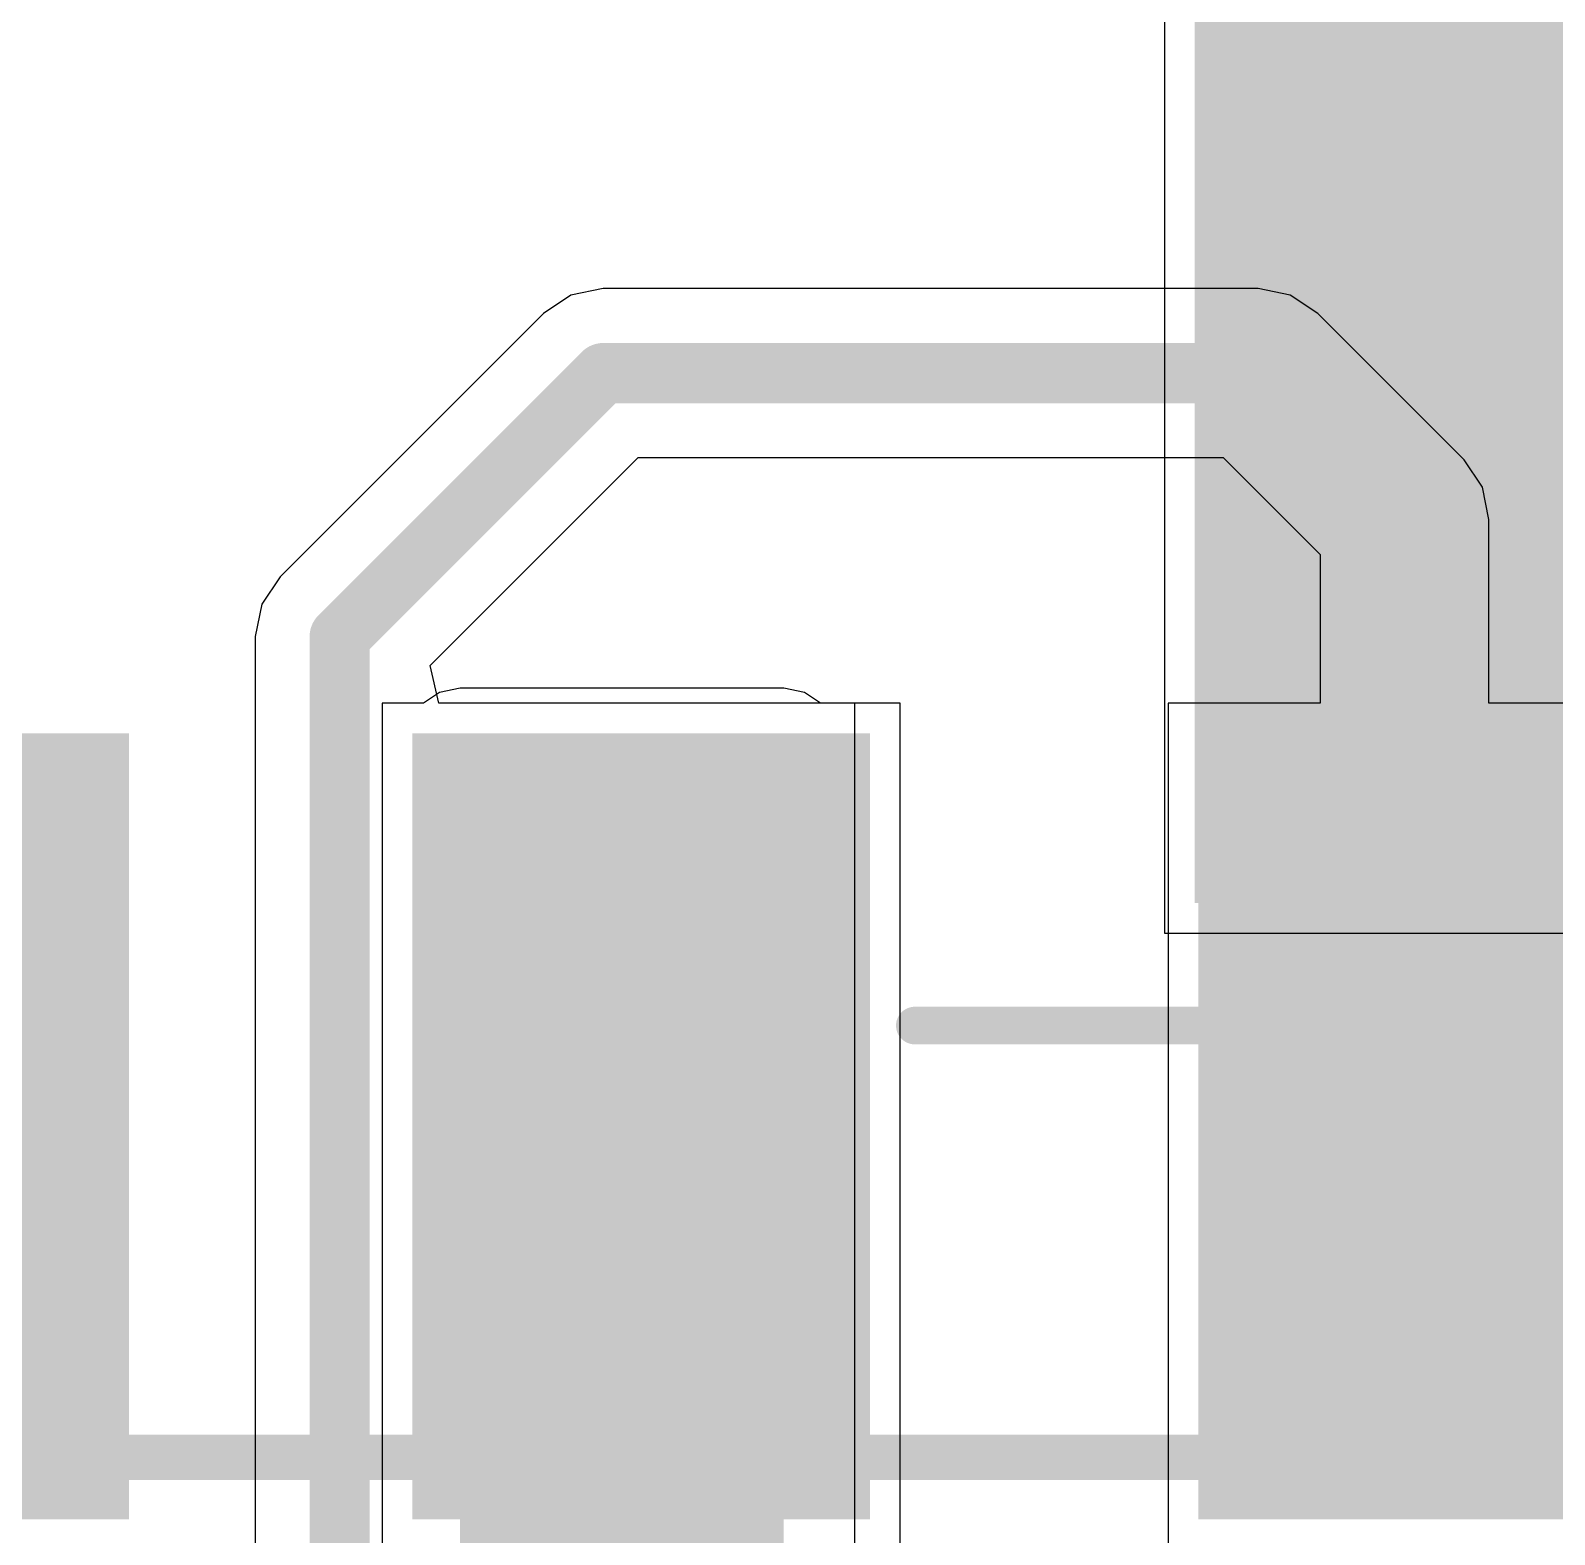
# Model space of a CAD drawing. Header units: inches. Extents: x -0.1 to 17.9, y -0.8 to 4.8.
# Drawn here: x 1.8729 to 2.0754, y 3.7227 to 3.9225 of the extents above; entities that cross this region are included whole.
import ezdxf

# ---------------------------------------------------------------- set-up
doc = ezdxf.new("R2010")
doc.units = ezdxf.units.IN
doc.header["$MEASUREMENT"] = 0
for name, color, linetype in [('Bottom Layer 1', 5, 'Continuous'), ('Bottom Paste', 16, 'Continuous'), ('Bottom Solder', 6, 'Continuous'), ('Top 3D Body', 56, 'Continuous'), ('Top Layer 1', 1, 'Continuous'), ('Top Overlay', 2, 'Continuous'), ('Top Paste', 8, 'Continuous'), ('Top Solder', 216, 'Continuous')]:
    doc.layers.add(name, color=color, linetype=linetype)

# ---------------------------------------------------------------- blocks, each defined once
blk = doc.blocks.new('1054301305_B_187')
at = {"layer": 'Bottom Layer 1'}
for points in [[(-0.11102, -0.04784), (-0.0622, -0.04784), (-0.0622, -0.14626), (-0.11102, -0.14626)], [(-0.0126, -0.04784), (0.03622, -0.04784), (0.03622, -0.14626), (-0.0126, -0.14626)], [(0.08583, -0.04784), (0.13465, -0.04784), (0.13465, -0.14626), (0.08583, -0.14626)]]:
    blk.add_hatch(color=5, dxfattribs=at).paths.add_polyline_path(points)
at = {"layer": 'Bottom Paste'}
for points in [[(-0.11102, -0.04784), (-0.0622, -0.04784), (-0.0622, -0.14626), (-0.11102, -0.14626)], [(-0.0126, -0.04784), (0.03622, -0.04784), (0.03622, -0.14626), (-0.0126, -0.14626)], [(0.08583, -0.04784), (0.13465, -0.04784), (0.13465, -0.14626), (0.08583, -0.14626)]]:
    blk.add_hatch(color=16, dxfattribs=at).paths.add_polyline_path(points)
at = {"layer": 'Bottom Solder'}
for points in [[(-0.11402, -0.04484), (-0.0592, -0.04484), (-0.0592, -0.14926), (-0.11402, -0.14926)], [(-0.0156, -0.04484), (0.03922, -0.04484), (0.03922, -0.14926), (-0.0156, -0.14926)], [(0.08283, -0.04484), (0.13765, -0.04484), (0.13765, -0.14926), (0.08283, -0.14926)]]:
    blk.add_hatch(color=6, dxfattribs=at).paths.add_polyline_path(points)
blk = doc.blocks.new('1054301305_190')
at = {"layer": 'Top Layer 1'}
for points in [[(-0.20945, 0.14626), (-0.16063, 0.14626), (-0.16063, 0.04784), (-0.20945, 0.04784)], [(-0.11102, 0.14626), (-0.06221, 0.14626), (-0.06221, 0.04784), (-0.11102, 0.04784)], [(-0.30787, 0.06437), (-0.26457, 0.06437), (-0.26457, -0.25847), (-0.30787, -0.25847)]]:
    blk.add_hatch(color=1, dxfattribs=at).paths.add_polyline_path(points)
at = {"layer": 'Top Paste'}
for points in [[(-0.20945, 0.14626), (-0.16063, 0.14626), (-0.16063, 0.04784), (-0.20945, 0.04784)], [(-0.11102, 0.14626), (-0.06221, 0.14626), (-0.06221, 0.04784), (-0.11102, 0.04784)], [(-0.30787, 0.06437), (-0.26457, 0.06437), (-0.26457, -0.25847), (-0.30787, -0.25847)]]:
    blk.add_hatch(color=8, dxfattribs=at).paths.add_polyline_path(points)
at = {"layer": 'Top Solder'}
for points in [[(-0.21245, 0.14926), (-0.15763, 0.14926), (-0.15763, 0.04484), (-0.21245, 0.04484)], [(-0.11402, 0.14926), (-0.05921, 0.14926), (-0.05921, 0.04484), (-0.11402, 0.04484)], [(-0.31087, 0.06737), (-0.26157, 0.06737), (-0.26157, -0.26147), (-0.31087, -0.26147)]]:
    blk.add_hatch(color=216, dxfattribs=at).paths.add_polyline_path(points)
at = {"layer": 'Top Overlay'}
blk.add_lwpolyline([(-0.22441, 0.08366, 0.005, 0.005, 0), (-0.31968, 0.08366, 0.005, 0.005, 0)], format="xyseb", dxfattribs=at)
blk.add_lwpolyline([(-0.22566, 0.08366, 0.0025, 0.0025, 1), (-0.22316, 0.08366, 0.0025, 0.0025, 1)], format="xyseb", close=True, dxfattribs=at)

msp = doc.modelspace()

# ---------------------------------------------------------------- hatches: boundary and pattern name
at = {"layer": 'Top Layer 1'}
msp.add_hatch(color=1, dxfattribs=at).paths.add_polyline_path([(1.93, 3.607), (1.973, 3.607), (1.973, 3.828), (1.93, 3.828)])

# ---------------------------------------------------------------- linework, layer by layer
at = {"layer": 'Bottom Layer 1'}
for p, q in [((1.949, 3.88822), (1.94471, 3.88736)), ((2.036, 3.88822), (1.949, 3.88822)), ((1.949, 3.88822), (1.949, 3.88822)), ((2.04029, 3.88736), (2.036, 3.88822)), ((2.036, 3.88822), (2.036, 3.88822)), ((1.94471, 3.88736), (1.94107, 3.88493)), ((2.04393, 3.88493), (2.04029, 3.88736)), ((1.94107, 3.88493), (1.90607, 3.84993)), ((1.94107, 3.88493), (1.94107, 3.88493)), ((2.06339, 3.86547), (2.04393, 3.88493)), ((1.92603, 3.83816), (1.95365, 3.86578)), ((1.95365, 3.86578), (2.03135, 3.86578)), ((2.03135, 3.86578), (2.04424, 3.8529)), ((2.06582, 3.86184), (2.06339, 3.86547)), ((2.06339, 3.86547), (2.06339, 3.86547)), ((2.06667, 3.85754), (2.06582, 3.86184)), ((2.06667, 3.83316), (2.06667, 3.85754)), ((2.06667, 3.85754), (2.06667, 3.85754)), ((2.04424, 3.8529), (2.04424, 3.83316)), ((1.90607, 3.84993), (1.90364, 3.84629)), ((1.90364, 3.84629), (1.90278, 3.842)), ((1.90278, 3.842), (1.90278, 3.842)), ((1.90278, 3.842), (1.90278, 3.657)), ((1.92717, 3.83316), (1.92603, 3.83816)), ((1.98844, 3.83316), (1.92717, 3.83316)), ((1.98844, 3.72074), (1.98844, 3.83316)), ((2.04424, 3.83316), (2.02405, 3.83316)), ((2.02405, 3.83316), (2.02405, 3.72074)), ((2.08687, 3.83316), (2.06667, 3.83316))]:
    msp.add_line(p, q, dxfattribs=at)
for points in [[(1.914, 3.842, 0.008, 0.008, 0), (1.949, 3.877, 0.008, 0.008, 0)], [(1.949, 3.877, 0.008, 0.008, 0), (2.036, 3.877, 0.008, 0.008, 0)], [(2.036, 3.877, 0.008, 0.008, 0), (2.05546, 3.85754, 0.008, 0.008, 0)], [(2.05546, 3.77695, 0.008, 0.008, 0), (2.05546, 3.85754, 0.008, 0.008, 0)], [(1.914, 3.657, 0.008, 0.008, 0), (1.914, 3.842, 0.008, 0.008, 0)], [(1.95703, 3.71097, 0.008, 0.008, 0), (1.95703, 3.77695, 0.008, 0.008, 0)]]:
    msp.add_lwpolyline(points, format="xyseb", dxfattribs=at)
for points in [[(1.947, 3.877, 0.004, 0.004, 1), (1.951, 3.877, 0.004, 0.004, 1)], [(1.947, 3.877, 0.004, 0.004, 1), (1.951, 3.877, 0.004, 0.004, 1)], [(2.034, 3.877, 0.004, 0.004, 1), (2.038, 3.877, 0.004, 0.004, 1)], [(2.034, 3.877, 0.004, 0.004, 1), (2.038, 3.877, 0.004, 0.004, 1)], [(2.05346, 3.85754, 0.004, 0.004, 1), (2.05746, 3.85754, 0.004, 0.004, 1)], [(2.05346, 3.85754, 0.004, 0.004, 1), (2.05746, 3.85754, 0.004, 0.004, 1)], [(1.912, 3.842, 0.004, 0.004, 1), (1.916, 3.842, 0.004, 0.004, 1)], [(1.912, 3.842, 0.004, 0.004, 1), (1.916, 3.842, 0.004, 0.004, 1)], [(1.95503, 3.77695, 0.004, 0.004, 1), (1.95903, 3.77695, 0.004, 0.004, 1)], [(2.05346, 3.77695, 0.004, 0.004, 1), (2.05746, 3.77695, 0.004, 0.004, 1)]]:
    msp.add_lwpolyline(points, format="xyseb", close=True, dxfattribs=at)
at = {"layer": 'Top 3D Body'}
msp.add_lwpolyline([(1.449, 3.733, 0.006, 0.006, 0), (2.088, 3.733, 0.006, 0.006, 0)], format="xyseb", dxfattribs=at)
at = {"layer": 'Top Layer 1'}
for p, q in [((2.02357, 4.1348), (2.02357, 3.80263)), ((1.93, 3.83514), (1.92727, 3.83459)), ((1.973, 3.83514), (1.93, 3.83514)), ((1.97573, 3.83459), (1.973, 3.83514)), ((1.92513, 3.83316), (1.91963, 3.83316)), ((1.91963, 3.83316), (1.91963, 3.72074)), ((1.92727, 3.83459), (1.92513, 3.83316)), ((1.97787, 3.83316), (1.97573, 3.83459)), ((1.98245, 3.83316), (1.97787, 3.83316)), ((1.98245, 3.72074), (1.98245, 3.83316)), ((2.02357, 3.80263), (2.08087, 3.80263))]:
    msp.add_line(p, q, dxfattribs=at)

# ---------------------------------------------------------------- block references
at = {"rotation": 180}
msp.add_blockref('1054301305_190', (1.766, 3.874), dxfattribs=at)
msp.add_blockref('1054301305_B_187', (1.94522, 3.874))

doc.saveas('drawing.dxf')
